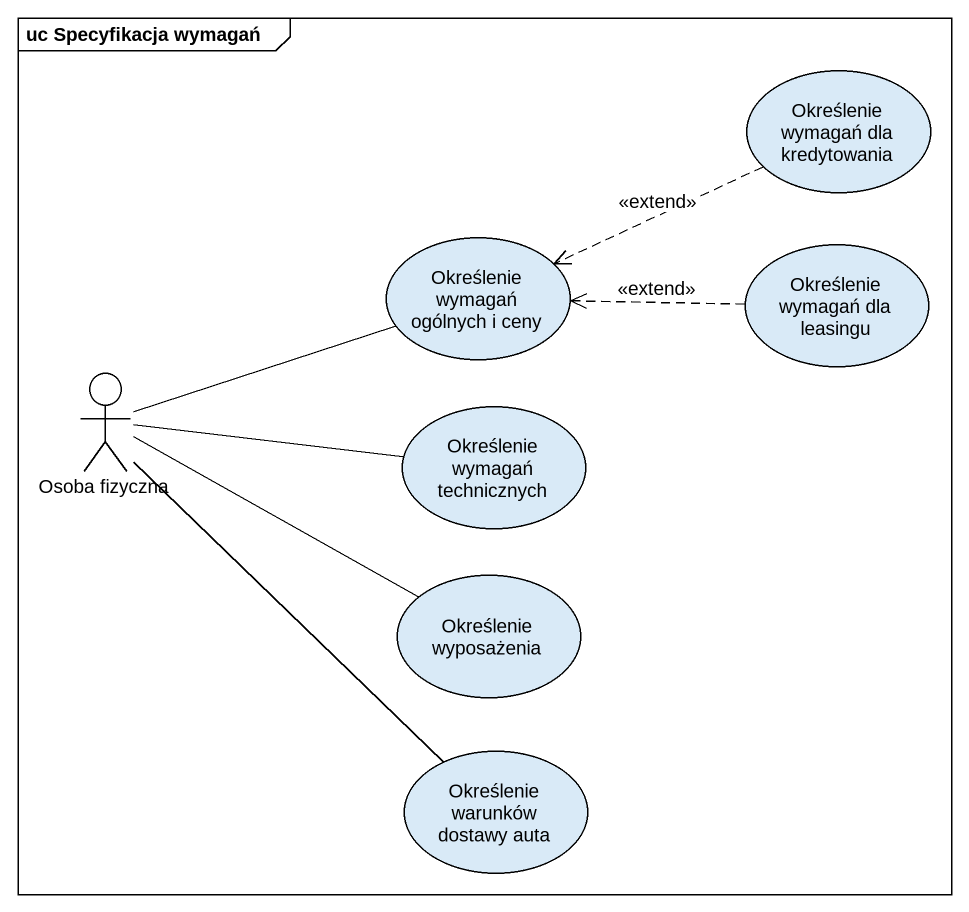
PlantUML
@startuml
mainframe uc Specyfikacja wymagań
usecase "Określenie wymagań dla kredytowania" as Określenie_wymagań_dla
usecase "Określenie wymagań ogólnych i ceny" as Określenie_wymagań_ogólnych
usecase "Określenie wymagań dla leasingu" as Określenie_wymagań_dla_2
actor "Osoba fizyczna" as Osoba_fizyczna
usecase "Określenie wymagań technicznych" as Określenie_wymagań
usecase "Określenie wyposażenia" as Określenie_wyposażenia
usecase "Określenie warunków dostawy auta" as Określenie_warunków_dostawy
Określenie_wymagań_dla .left.> Określenie_wymagań_ogólnych : <<extend>>
Określenie_wymagań_dla_2 .left.> Określenie_wymagań_ogólnych : <<extend>>
Osoba_fizyczna -right- Określenie_wymagań_ogólnych
Osoba_fizyczna -right- Określenie_wymagań
Osoba_fizyczna -right- Określenie_wyposażenia
Osoba_fizyczna -- Określenie_warunków_dostawy
@enduml
